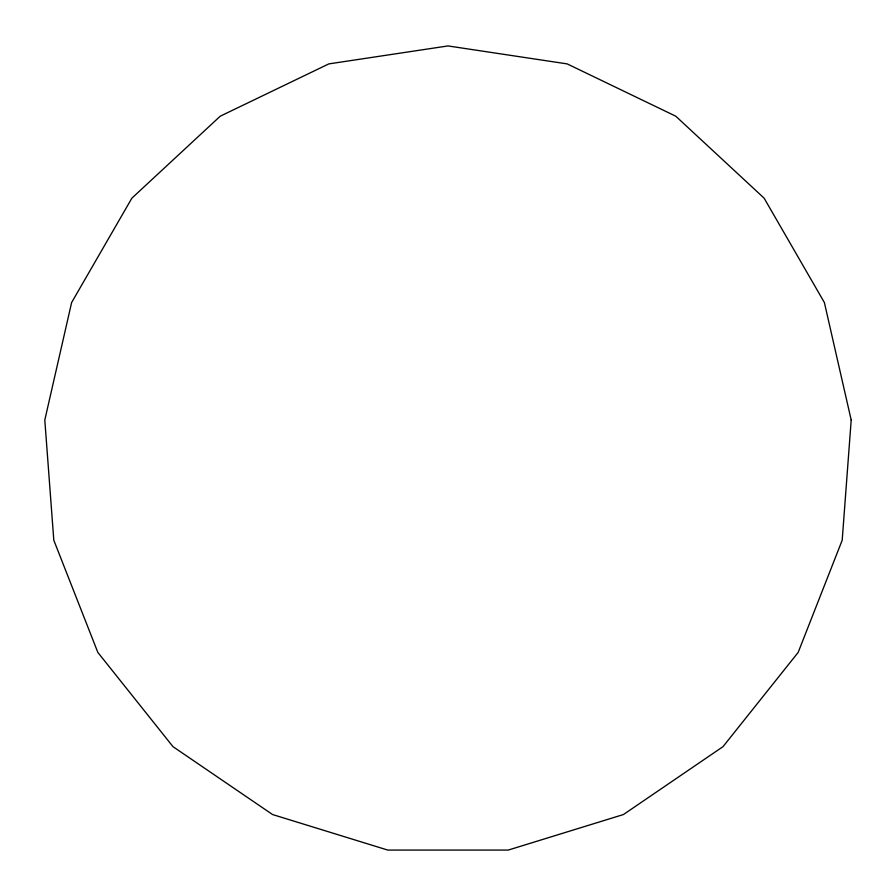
<?xml version="1.0" encoding="UTF-8"?>
<svg xmlns="http://www.w3.org/2000/svg" width="896" height="896" viewBox="0 0 896 896"><rect width="100%" height="100%" fill="white"/><g stroke="black" fill="none" stroke-linecap="round" stroke-linejoin="round"><path stroke-width="1.34" d="M851.2 420.045L842.195 540.232L798.157 652.422L723.016 746.648L623.437 814.542L508.267 850.069L387.733 850.069L272.563 814.542L172.984 746.648L97.843 652.422L53.805 540.232L44.8 420.045L71.624 302.534L131.88 198.162L220.237 116.189L328.821 63.896L448 45.931L567.179 63.896L675.763 116.189L764.12 198.162L824.376 302.534L851.2 420.045"/></g></svg>
